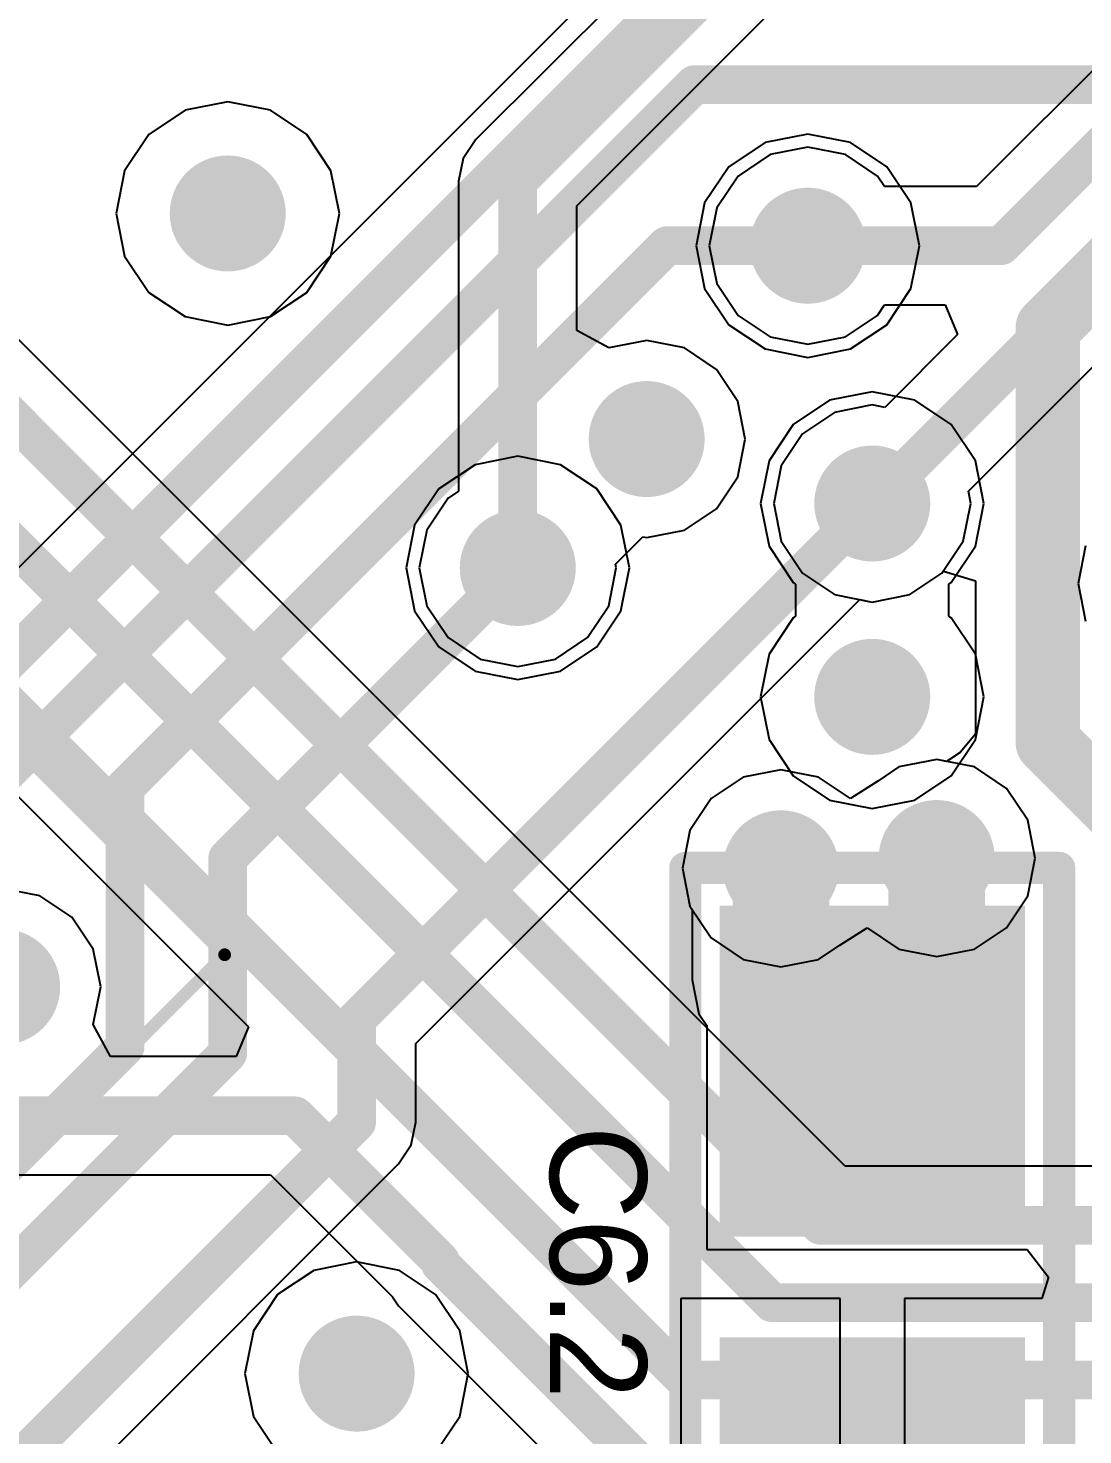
# Model space of a CAD drawing. Header units: millimetres. Extents: x 0.3 to 2.93, y 1.33 to 2.08.
# Drawn here: x 1.269 to 1.4327, y 1.6255 to 1.8438 of the extents above; entities that cross this region are included whole.
import ezdxf

# ---------------------------------------------------------------- set-up
doc = ezdxf.new("R2010")
doc.units = ezdxf.units.MM
doc.header["$MEASUREMENT"] = 0
for name, color, linetype in [('BottomLayer', 5, 'Continuous'), ('Mechanical15', 56, 'Continuous'), ('MidLayer1', 16, 'Continuous'), ('MidLayer2', 76, 'Continuous'), ('MultiLayer', 9, 'Continuous'), ('TopLayer', 1, 'Continuous'), ('TopOverlay', 2, 'Continuous'), ('TopPaste', 8, 'Continuous'), ('TopSolder', 216, 'Continuous'), ('ViaHoleLayer', 16, 'Continuous')]:
    doc.layers.add(name, color=color, linetype=linetype)

# ---------------------------------------------------------------- blocks, each defined once
blk = doc.blocks.new('TSQFP50P900X900X160_48N_103')
at = {"layer": 'Mechanical15', "const_width": 0.00197}
for points in [[(-0.20472, 0.20472), (-0.20472, -0.20472)], [(0.20472, -0.20472), (-0.20472, -0.20472)]]:
    blk.add_lwpolyline(points, dxfattribs=at)
at = {"layer": 'Mechanical15', "const_width": 0.000984}
blk.add_lwpolyline([(-0.20522, -0.20472, 1), (-0.20423, -0.20472, 1)], format="xyb", close=True, dxfattribs=at)
blk.add_lwpolyline([(-0.20522, -0.20472, 1), (-0.20423, -0.20472, 1)], format="xyb", close=True, dxfattribs=at)
blk = doc.blocks.new('1608_0603__139')
at = {"layer": 'TopLayer'}
for points in [[(-0.01181, -0.01969), (-0.01181, 0.01969), (-0.05512, -0.01969), (-0.05512, 0.01969)], [(0.05512, -0.01969), (0.05512, 0.01969), (0.01181, -0.01969), (0.01181, 0.01969)]]:
    blk.add_solid(points, dxfattribs=at)
at = {"layer": 'TopOverlay', "const_width": 0.005}
for points in [[(-0.065, -0.029), (-0.065, 0.029)], [(0.065, 0.029), (-0.065, 0.029)], [(0.065, -0.029), (0.065, 0.029)], [(0.065, -0.029), (-0.065, -0.029)]]:
    blk.add_lwpolyline(points, dxfattribs=at)
at = {"layer": 'TopOverlay', "const_width": 0.0025}
for points in [[(-0.06625, 0.029, 1), (-0.06375, 0.029, 1)], [(-0.06625, 0.029, 1), (-0.06375, 0.029, 1)], [(0.06375, 0.029, 1), (0.06625, 0.029, 1)], [(0.06375, 0.029, 1), (0.06625, 0.029, 1)], [(-0.06625, -0.029, 1), (-0.06375, -0.029, 1)], [(-0.06625, -0.029, 1), (-0.06375, -0.029, 1)], [(0.06375, -0.029, 1), (0.06625, -0.029, 1)], [(0.06375, -0.029, 1), (0.06625, -0.029, 1)]]:
    blk.add_lwpolyline(points, format="xyb", close=True, dxfattribs=at)
at = {"layer": 'TopPaste'}
for points in [[(-0.01381, -0.01768), (-0.01381, 0.01768), (-0.05312, -0.01768), (-0.05312, 0.01768)], [(0.05312, -0.01768), (0.05312, 0.01768), (0.01381, -0.01768), (0.01381, 0.01768)]]:
    blk.add_solid(points, dxfattribs=at)
at = {"layer": 'TopSolder'}
for points in [[(-0.00781, -0.02369), (-0.00781, 0.02369), (-0.05912, -0.02369), (-0.05912, 0.02369)], [(0.05912, -0.02369), (0.05912, 0.02369), (0.00781, -0.02369), (0.00781, 0.02369)]]:
    blk.add_solid(points, dxfattribs=at)

msp = doc.modelspace()

# ---------------------------------------------------------------- linework, layer by layer
at = {"layer": 'BottomLayer'}
for p, q in [((1.38704, 1.87502), (1.33851, 1.82649)), ((1.35418, 1.8162), (1.40649, 1.86851)), ((1.46551, 1.86849), (1.4162, 1.81918)), ((1.41491, 1.77193), (1.4838, 1.84082)), ((1.33851, 1.82649), (1.33652, 1.82351)), ((1.39, 1.82529), (1.38415, 1.82413)), ((1.39585, 1.82413), (1.39, 1.82529)), ((1.33652, 1.82351), (1.33582, 1.82)), ((1.38415, 1.82413), (1.37919, 1.82081)), ((1.40081, 1.82081), (1.39585, 1.82413)), ((1.37919, 1.82081), (1.37587, 1.81585)), ((1.40191, 1.81918), (1.40081, 1.82081)), ((1.33582, 1.82), (1.33582, 1.77191)), ((1.4162, 1.81918), (1.40191, 1.81918)), ((1.35418, 1.79682), (1.35418, 1.8162)), ((1.37587, 1.81585), (1.37471, 1.81)), ((1.3958, 1.66718), (1.25149, 1.81149)), ((1.37471, 1.81), (1.37587, 1.80415)), ((1.37587, 1.80415), (1.37919, 1.79919)), ((1.40081, 1.79919), (1.40191, 1.80082)), ((1.40191, 1.80082), (1.41131, 1.80082)), ((1.41131, 1.80082), (1.41323, 1.7962)), ((1.37919, 1.79919), (1.38415, 1.79587)), ((1.39585, 1.79587), (1.40081, 1.79919)), ((1.35915, 1.79413), (1.35418, 1.79682)), ((1.365, 1.79529), (1.35915, 1.79413)), ((1.37085, 1.79413), (1.365, 1.79529)), ((1.37581, 1.79081), (1.37085, 1.79413)), ((1.38415, 1.79587), (1.39, 1.79471)), ((1.39, 1.79471), (1.39585, 1.79587)), ((1.41323, 1.7962), (1.40193, 1.78491)), ((1.37913, 1.78585), (1.37581, 1.79081)), ((1.38029, 1.78), (1.37913, 1.78585)), ((1.39415, 1.78413), (1.38919, 1.78081)), ((1.4, 1.78529), (1.39415, 1.78413)), ((1.40193, 1.78491), (1.4, 1.78529)), ((1.37913, 1.77415), (1.38029, 1.78)), ((1.38919, 1.78081), (1.38587, 1.77585)), ((1.38587, 1.77585), (1.38471, 1.77)), ((1.37581, 1.76919), (1.37913, 1.77415)), ((1.33419, 1.77081), (1.33087, 1.76585)), ((1.33582, 1.77191), (1.33419, 1.77081)), ((1.41529, 1.77), (1.41491, 1.77193)), ((1.37085, 1.76587), (1.37581, 1.76919)), ((1.38471, 1.77), (1.38587, 1.76415)), ((1.41413, 1.76415), (1.41529, 1.77)), ((1.33087, 1.76585), (1.32971, 1.76)), ((1.365, 1.76471), (1.37085, 1.76587)), ((1.36018, 1.76057), (1.36443, 1.76482)), ((1.36443, 1.76482), (1.365, 1.76471)), ((1.38587, 1.76415), (1.38919, 1.75919)), ((1.41081, 1.75919), (1.41413, 1.76415)), ((1.43311, 1.76345), (1.43195, 1.7576)), ((1.32971, 1.76), (1.33087, 1.75415)), ((1.35913, 1.75415), (1.36029, 1.76)), ((1.36029, 1.76), (1.36018, 1.76057)), ((1.38919, 1.75919), (1.39415, 1.75587)), ((1.40585, 1.75587), (1.41081, 1.75919)), ((1.43195, 1.7576), (1.43311, 1.75175)), ((1.39415, 1.75587), (1.4, 1.75471)), ((1.4, 1.75471), (1.40585, 1.75587)), ((1.33087, 1.75415), (1.33419, 1.74919)), ((1.35581, 1.74919), (1.35913, 1.75415)), ((1.33419, 1.74919), (1.33915, 1.74587)), ((1.35085, 1.74587), (1.35581, 1.74919)), ((1.33915, 1.74587), (1.345, 1.74471)), ((1.345, 1.74471), (1.35085, 1.74587)), ((1.25483, 1.73719), (1.30323, 1.6888)), ((1.38583, 1.72869), (1.37998, 1.72753)), ((1.39168, 1.72753), (1.38583, 1.72869)), ((1.40415, 1.72913), (1.40085, 1.72693)), ((1.41, 1.73029), (1.40415, 1.72913)), ((1.41585, 1.72913), (1.41, 1.73029)), ((1.42081, 1.72581), (1.41585, 1.72913)), ((1.37998, 1.72753), (1.37502, 1.72422)), ((1.39665, 1.72422), (1.39168, 1.72753)), ((1.40085, 1.72693), (1.39665, 1.72422)), ((1.42413, 1.72085), (1.42081, 1.72581)), ((1.37502, 1.72422), (1.3717, 1.71925)), ((1.42529, 1.715), (1.42413, 1.72085)), ((1.3717, 1.71925), (1.37054, 1.7134)), ((1.37054, 1.7134), (1.3717, 1.70755)), ((1.42413, 1.70915), (1.42529, 1.715)), ((1.27085, 1.70913), (1.265, 1.71029)), ((1.27581, 1.70581), (1.27085, 1.70913)), ((1.42081, 1.70419), (1.42413, 1.70915)), ((1.3717, 1.70755), (1.37502, 1.70259)), ((1.27913, 1.70085), (1.27581, 1.70581)), ((1.37502, 1.70259), (1.37998, 1.69927)), ((1.39498, 1.70148), (1.39919, 1.70419)), ((1.39919, 1.70419), (1.40415, 1.70087)), ((1.41585, 1.70087), (1.42081, 1.70419)), ((1.28029, 1.695), (1.27913, 1.70085)), ((1.39168, 1.69927), (1.39498, 1.70148)), ((1.40415, 1.70087), (1.41, 1.69971)), ((1.41, 1.69971), (1.41585, 1.70087)), ((1.37998, 1.69927), (1.38583, 1.69811)), ((1.38583, 1.69811), (1.39168, 1.69927)), ((1.27913, 1.68915), (1.28029, 1.695)), ((1.28182, 1.68418), (1.27913, 1.68915)), ((1.30323, 1.6888), (1.30131, 1.68418)), ((1.30131, 1.68418), (1.28182, 1.68418)), ((1.25691, 1.66582), (1.30665, 1.66582)), ((1.30665, 1.66582), (1.32559, 1.64689)), ((1.46068, 1.66718), (1.3958, 1.66718)), ((1.32559, 1.64689), (1.32651, 1.64551)), ((1.32651, 1.64551), (1.34823, 1.6238))]:
    msp.add_line(p, q, dxfattribs=at)
at = {"layer": 'BottomLayer', "const_width": 0.006}
for points in [[(1.345, 1.82), (1.4, 1.875)], [(1.42, 1.81), (1.472, 1.862)], [(1.4, 1.77), (1.48, 1.85)], [(1.345, 1.76), (1.345, 1.82)], [(1.39, 1.81), (1.42, 1.81)], [(1.245, 1.805), (1.392, 1.658)], [(1.24546, 1.785), (1.38446, 1.646)], [(1.24, 1.765), (1.371, 1.634)], [(1.245, 1.675), (1.31046, 1.675)], [(1.31046, 1.675), (1.333, 1.65246)], [(1.392, 1.658), (1.703, 1.658)], [(1.333, 1.652), (1.333, 1.65246)], [(1.333, 1.652), (1.363, 1.622)], [(1.38446, 1.646), (1.70797, 1.646)], [(1.371, 1.634), (1.71294, 1.634)]]:
    msp.add_lwpolyline(points, dxfattribs=at)
at = {"layer": 'BottomLayer'}
for points, const_width in [([(1.2955, 1.815, 1), (1.3045, 1.815, 1)], 0.009), ([(1.3435, 1.82, 1), (1.3465, 1.82, 1)], 0.003), ([(1.3435, 1.82, 1), (1.3465, 1.82, 1)], 0.003), ([(1.3855, 1.81, 1), (1.3945, 1.81, 1)], 0.009), ([(1.3885, 1.81, 1), (1.3915, 1.81, 1)], 0.003), ([(1.4185, 1.81, 1), (1.4215, 1.81, 1)], 0.003), ([(1.4185, 1.81, 1), (1.4215, 1.81, 1)], 0.003), ([(1.3605, 1.78, 1), (1.3695, 1.78, 1)], 0.009), ([(1.3955, 1.77, 1), (1.4045, 1.77, 1)], 0.009), ([(1.3985, 1.77, 1), (1.4015, 1.77, 1)], 0.003), ([(1.3405, 1.76, 1), (1.3495, 1.76, 1)], 0.009), ([(1.3435, 1.76, 1), (1.3465, 1.76, 1)], 0.003), ([(1.3955, 1.74, 1), (1.4045, 1.74, 1)], 0.009), ([(1.38133, 1.7134, 1), (1.39033, 1.7134, 1)], 0.009), ([(1.4055, 1.715, 1), (1.4145, 1.715, 1)], 0.009), ([(1.2605, 1.695, 1), (1.2695, 1.695, 1)], 0.009), ([(1.30896, 1.675, 1), (1.31196, 1.675, 1)], 0.003), ([(1.30896, 1.675, 1), (1.31196, 1.675, 1)], 0.003), ([(1.3905, 1.658, 1), (1.3935, 1.658, 1)], 0.003), ([(1.3905, 1.658, 1), (1.3935, 1.658, 1)], 0.003), ([(1.3315, 1.65246, 1), (1.3345, 1.65246, 1)], 0.003), ([(1.3315, 1.65246, 1), (1.3345, 1.65246, 1)], 0.003), ([(1.3315, 1.652, 1), (1.3345, 1.652, 1)], 0.003), ([(1.3315, 1.652, 1), (1.3345, 1.652, 1)], 0.003), ([(1.38296, 1.646, 1), (1.38596, 1.646, 1)], 0.003), ([(1.38296, 1.646, 1), (1.38596, 1.646, 1)], 0.003), ([(1.3155, 1.635, 1), (1.3245, 1.635, 1)], 0.009), ([(1.3695, 1.634, 1), (1.3725, 1.634, 1)], 0.003), ([(1.3695, 1.634, 1), (1.3725, 1.634, 1)], 0.003)]:
    msp.add_lwpolyline(points, format="xyb", close=True, dxfattribs=dict(at, const_width=const_width))
at = {"layer": 'MidLayer1'}
for p, q in [((1.3, 1.83233), (1.29337, 1.83101)), ((1.30663, 1.83101), (1.3, 1.83233)), ((1.29337, 1.83101), (1.28774, 1.82726)), ((1.31226, 1.82726), (1.30663, 1.83101)), ((1.28774, 1.82726), (1.28399, 1.82163)), ((1.31601, 1.82163), (1.31226, 1.82726)), ((1.39, 1.82733), (1.38337, 1.82601)), ((1.39663, 1.82601), (1.39, 1.82733)), ((1.38337, 1.82601), (1.37774, 1.82226)), ((1.40226, 1.82226), (1.39663, 1.82601)), ((1.28399, 1.82163), (1.28267, 1.815)), ((1.31733, 1.815), (1.31601, 1.82163)), ((1.37774, 1.82226), (1.37399, 1.81663)), ((1.40601, 1.81663), (1.40226, 1.82226)), ((1.37399, 1.81663), (1.37267, 1.81)), ((1.40733, 1.81), (1.40601, 1.81663)), ((1.28267, 1.815), (1.28399, 1.80837)), ((1.31601, 1.80837), (1.31733, 1.815)), ((1.37267, 1.81), (1.37399, 1.80337)), ((1.40601, 1.80337), (1.40733, 1.81)), ((1.28399, 1.80837), (1.28774, 1.80274)), ((1.31226, 1.80274), (1.31601, 1.80837)), ((1.37399, 1.80337), (1.37774, 1.79774)), ((1.40226, 1.79774), (1.40601, 1.80337)), ((1.28774, 1.80274), (1.29337, 1.79899)), ((1.30663, 1.79899), (1.31226, 1.80274)), ((1.29337, 1.79899), (1.3, 1.79767)), ((1.3, 1.79767), (1.30663, 1.79899)), ((1.37774, 1.79774), (1.38337, 1.79399)), ((1.39663, 1.79399), (1.40226, 1.79774)), ((1.38337, 1.79399), (1.39, 1.79267)), ((1.39, 1.79267), (1.39663, 1.79399)), ((1.39337, 1.78601), (1.38774, 1.78226)), ((1.4, 1.78733), (1.39337, 1.78601)), ((1.40663, 1.78601), (1.4, 1.78733)), ((1.41226, 1.78226), (1.40663, 1.78601)), ((1.38774, 1.78226), (1.38399, 1.77663)), ((1.41601, 1.77663), (1.41226, 1.78226)), ((1.345, 1.77733), (1.33837, 1.77601)), ((1.35163, 1.77601), (1.345, 1.77733)), ((1.38399, 1.77663), (1.38267, 1.77)), ((1.41733, 1.77), (1.41601, 1.77663)), ((1.33837, 1.77601), (1.33274, 1.77226)), ((1.35726, 1.77226), (1.35163, 1.77601)), ((1.33274, 1.77226), (1.32899, 1.76663)), ((1.36101, 1.76663), (1.35726, 1.77226)), ((1.38267, 1.77), (1.38399, 1.76337)), ((1.41601, 1.76337), (1.41733, 1.77)), ((1.32899, 1.76663), (1.32767, 1.76)), ((1.36233, 1.76), (1.36101, 1.76663)), ((1.38399, 1.76337), (1.38774, 1.75774)), ((1.41226, 1.75774), (1.41601, 1.76337)), ((1.32767, 1.76), (1.32899, 1.75337)), ((1.36101, 1.75337), (1.36233, 1.76)), ((1.38774, 1.75774), (1.38811, 1.7575)), ((1.38811, 1.7575), (1.38811, 1.7525)), ((1.41189, 1.7575), (1.41226, 1.75774)), ((1.41189, 1.7525), (1.41189, 1.7575)), ((1.32899, 1.75337), (1.33274, 1.74774)), ((1.35726, 1.74774), (1.36101, 1.75337)), ((1.38774, 1.75226), (1.38399, 1.74663)), ((1.38811, 1.7525), (1.38774, 1.75226)), ((1.41226, 1.75226), (1.41189, 1.7525)), ((1.41601, 1.74663), (1.41226, 1.75226)), ((1.33274, 1.74774), (1.33837, 1.74399)), ((1.35163, 1.74399), (1.35726, 1.74774)), ((1.38399, 1.74663), (1.38267, 1.74)), ((1.41733, 1.74), (1.41601, 1.74663)), ((1.33837, 1.74399), (1.345, 1.74267)), ((1.345, 1.74267), (1.35163, 1.74399)), ((1.38267, 1.74), (1.38399, 1.73337)), ((1.41601, 1.73337), (1.41733, 1.74)), ((1.38399, 1.73337), (1.38774, 1.72774)), ((1.41226, 1.72774), (1.41601, 1.73337)), ((1.38774, 1.72774), (1.39337, 1.72399)), ((1.40663, 1.72399), (1.41226, 1.72774)), ((1.39337, 1.72399), (1.4, 1.72267)), ((1.4, 1.72267), (1.40663, 1.72399)), ((1.32, 1.65233), (1.31337, 1.65101)), ((1.32663, 1.65101), (1.32, 1.65233)), ((1.31337, 1.65101), (1.30774, 1.64726)), ((1.33226, 1.64726), (1.32663, 1.65101)), ((1.30774, 1.64726), (1.30399, 1.64163)), ((1.33601, 1.64163), (1.33226, 1.64726)), ((1.30399, 1.64163), (1.30267, 1.635)), ((1.33733, 1.635), (1.33601, 1.64163)), ((1.30267, 1.635), (1.30399, 1.62837)), ((1.33601, 1.62837), (1.33733, 1.635)), ((1.30399, 1.62837), (1.30774, 1.62274)), ((1.33226, 1.62274), (1.33601, 1.62837))]:
    msp.add_line(p, q, dxfattribs=at)
at = {"layer": 'MidLayer1', "const_width": 0.009}
for points in [[(1.2955, 1.815, 1), (1.3045, 1.815, 1)], [(1.3855, 1.81, 1), (1.3945, 1.81, 1)], [(1.3605, 1.78, 1), (1.3695, 1.78, 1)], [(1.3955, 1.77, 1), (1.4045, 1.77, 1)], [(1.3405, 1.76, 1), (1.3495, 1.76, 1)], [(1.3955, 1.74, 1), (1.4045, 1.74, 1)], [(1.38133, 1.7134, 1), (1.39033, 1.7134, 1)], [(1.4055, 1.715, 1), (1.4145, 1.715, 1)], [(1.2605, 1.695, 1), (1.2695, 1.695, 1)], [(1.3155, 1.635, 1), (1.3245, 1.635, 1)]]:
    msp.add_lwpolyline(points, format="xyb", close=True, dxfattribs=at)
at = {"layer": 'MidLayer2'}
for p, q in [((1.3, 1.83233), (1.29337, 1.83101)), ((1.30663, 1.83101), (1.3, 1.83233)), ((1.29337, 1.83101), (1.28774, 1.82726)), ((1.31226, 1.82726), (1.30663, 1.83101)), ((1.28774, 1.82726), (1.28399, 1.82163)), ((1.31601, 1.82163), (1.31226, 1.82726)), ((1.39, 1.82733), (1.38337, 1.82601)), ((1.39663, 1.82601), (1.39, 1.82733)), ((1.38337, 1.82601), (1.37774, 1.82226)), ((1.40226, 1.82226), (1.39663, 1.82601)), ((1.28399, 1.82163), (1.28267, 1.815)), ((1.31733, 1.815), (1.31601, 1.82163)), ((1.37774, 1.82226), (1.37399, 1.81663)), ((1.40601, 1.81663), (1.40226, 1.82226)), ((1.37399, 1.81663), (1.37267, 1.81)), ((1.40733, 1.81), (1.40601, 1.81663)), ((1.28267, 1.815), (1.28399, 1.80837)), ((1.31601, 1.80837), (1.31733, 1.815)), ((1.37267, 1.81), (1.37399, 1.80337)), ((1.40601, 1.80337), (1.40733, 1.81)), ((1.28399, 1.80837), (1.28774, 1.80274)), ((1.31226, 1.80274), (1.31601, 1.80837)), ((1.37399, 1.80337), (1.37774, 1.79774)), ((1.40226, 1.79774), (1.40601, 1.80337)), ((1.28774, 1.80274), (1.29337, 1.79899)), ((1.30663, 1.79899), (1.31226, 1.80274)), ((1.29337, 1.79899), (1.3, 1.79767)), ((1.3, 1.79767), (1.30663, 1.79899)), ((1.37774, 1.79774), (1.38337, 1.79399)), ((1.39663, 1.79399), (1.40226, 1.79774)), ((1.38337, 1.79399), (1.39, 1.79267)), ((1.39, 1.79267), (1.39663, 1.79399)), ((1.39337, 1.78601), (1.38774, 1.78226)), ((1.4, 1.78733), (1.39337, 1.78601)), ((1.40663, 1.78601), (1.4, 1.78733)), ((1.41226, 1.78226), (1.40663, 1.78601)), ((1.38774, 1.78226), (1.38399, 1.77663)), ((1.41601, 1.77663), (1.41226, 1.78226)), ((1.345, 1.77733), (1.33837, 1.77601)), ((1.35163, 1.77601), (1.345, 1.77733)), ((1.38399, 1.77663), (1.38267, 1.77)), ((1.41733, 1.77), (1.41601, 1.77663)), ((1.33837, 1.77601), (1.33274, 1.77226)), ((1.35726, 1.77226), (1.35163, 1.77601)), ((1.33274, 1.77226), (1.32899, 1.76663)), ((1.36101, 1.76663), (1.35726, 1.77226)), ((1.38267, 1.77), (1.38399, 1.76337)), ((1.41601, 1.76337), (1.41733, 1.77)), ((1.32899, 1.76663), (1.32767, 1.76)), ((1.36233, 1.76), (1.36101, 1.76663)), ((1.38399, 1.76337), (1.38774, 1.75774)), ((1.41226, 1.75774), (1.41601, 1.76337)), ((1.32767, 1.76), (1.32899, 1.75337)), ((1.36101, 1.75337), (1.36233, 1.76)), ((1.38774, 1.75774), (1.38811, 1.7575)), ((1.38811, 1.7575), (1.38811, 1.7525)), ((1.41189, 1.7575), (1.41226, 1.75774)), ((1.41189, 1.7525), (1.41189, 1.7575)), ((1.32899, 1.75337), (1.33274, 1.74774)), ((1.35726, 1.74774), (1.36101, 1.75337)), ((1.38774, 1.75226), (1.38399, 1.74663)), ((1.38811, 1.7525), (1.38774, 1.75226)), ((1.41226, 1.75226), (1.41189, 1.7525)), ((1.41601, 1.74663), (1.41226, 1.75226)), ((1.33274, 1.74774), (1.33837, 1.74399)), ((1.35163, 1.74399), (1.35726, 1.74774)), ((1.38399, 1.74663), (1.38267, 1.74)), ((1.41733, 1.74), (1.41601, 1.74663)), ((1.33837, 1.74399), (1.345, 1.74267)), ((1.345, 1.74267), (1.35163, 1.74399)), ((1.38267, 1.74), (1.38399, 1.73337)), ((1.41601, 1.73337), (1.41733, 1.74)), ((1.38399, 1.73337), (1.38774, 1.72774)), ((1.41226, 1.72774), (1.41601, 1.73337)), ((1.38774, 1.72774), (1.39337, 1.72399)), ((1.40663, 1.72399), (1.41226, 1.72774)), ((1.39337, 1.72399), (1.4, 1.72267)), ((1.4, 1.72267), (1.40663, 1.72399)), ((1.32, 1.65233), (1.31337, 1.65101)), ((1.32663, 1.65101), (1.32, 1.65233)), ((1.31337, 1.65101), (1.30774, 1.64726)), ((1.33226, 1.64726), (1.32663, 1.65101)), ((1.30774, 1.64726), (1.30399, 1.64163)), ((1.33601, 1.64163), (1.33226, 1.64726)), ((1.30399, 1.64163), (1.30267, 1.635)), ((1.33733, 1.635), (1.33601, 1.64163)), ((1.30267, 1.635), (1.30399, 1.62837)), ((1.33601, 1.62837), (1.33733, 1.635)), ((1.30399, 1.62837), (1.30774, 1.62274)), ((1.33226, 1.62274), (1.33601, 1.62837))]:
    msp.add_line(p, q, dxfattribs=at)
at = {"layer": 'MidLayer2', "const_width": 0.009}
for points in [[(1.2955, 1.815, 1), (1.3045, 1.815, 1)], [(1.3855, 1.81, 1), (1.3945, 1.81, 1)], [(1.3605, 1.78, 1), (1.3695, 1.78, 1)], [(1.3955, 1.77, 1), (1.4045, 1.77, 1)], [(1.3405, 1.76, 1), (1.3495, 1.76, 1)], [(1.3955, 1.74, 1), (1.4045, 1.74, 1)], [(1.38133, 1.7134, 1), (1.39033, 1.7134, 1)], [(1.4055, 1.715, 1), (1.4145, 1.715, 1)], [(1.2605, 1.695, 1), (1.2695, 1.695, 1)], [(1.3155, 1.635, 1), (1.3245, 1.635, 1)]]:
    msp.add_lwpolyline(points, format="xyb", close=True, dxfattribs=at)
at = {"layer": 'MultiLayer', "const_width": 0.009}
for points in [[(1.2955, 1.815, 1), (1.3045, 1.815, 1)], [(1.3855, 1.81, 1), (1.3945, 1.81, 1)], [(1.3605, 1.78, 1), (1.3695, 1.78, 1)], [(1.3955, 1.77, 1), (1.4045, 1.77, 1)], [(1.3405, 1.76, 1), (1.3495, 1.76, 1)], [(1.3955, 1.74, 1), (1.4045, 1.74, 1)], [(1.38133, 1.7134, 1), (1.39033, 1.7134, 1)], [(1.4055, 1.715, 1), (1.4145, 1.715, 1)], [(1.2605, 1.695, 1), (1.2695, 1.695, 1)], [(1.3155, 1.635, 1), (1.3245, 1.635, 1)]]:
    msp.add_lwpolyline(points, format="xyb", close=True, dxfattribs=at)
at = {"layer": 'TopLayer'}
for p, q in [((1.36097, 1.85349), (1.25403, 1.74655)), ((1.40585, 1.75587), (1.41081, 1.75919)), ((1.41081, 1.75919), (1.41103, 1.75951)), ((1.41103, 1.75951), (1.41603, 1.75799)), ((1.41603, 1.75799), (1.41603, 1.73419)), ((1.32918, 1.6862), (1.39807, 1.75509)), ((1.39807, 1.75509), (1.4, 1.75471)), ((1.4, 1.75471), (1.40585, 1.75587)), ((1.41603, 1.73419), (1.41364, 1.73139)), ((1.41364, 1.73139), (1.41152, 1.72999)), ((1.38583, 1.72869), (1.37998, 1.72753)), ((1.39168, 1.72753), (1.38583, 1.72869)), ((1.40415, 1.72913), (1.40085, 1.72693)), ((1.41, 1.73029), (1.40415, 1.72913)), ((1.41152, 1.72999), (1.41, 1.73029)), ((1.37998, 1.72753), (1.37502, 1.72422)), ((1.39665, 1.72422), (1.39168, 1.72753)), ((1.40085, 1.72693), (1.39665, 1.72422)), ((1.37502, 1.72422), (1.3717, 1.71925)), ((1.3717, 1.71925), (1.37054, 1.7134)), ((1.37054, 1.7134), (1.3717, 1.70755)), ((1.3717, 1.70755), (1.37207, 1.707)), ((1.37207, 1.707), (1.37207, 1.6961)), ((1.37207, 1.6961), (1.37311, 1.69083)), ((1.37311, 1.69083), (1.37431, 1.68903)), ((1.37431, 1.68903), (1.37431, 1.65428)), ((1.32918, 1.67401), (1.32918, 1.6862)), ((1.32848, 1.6705), (1.32918, 1.67401)), ((1.32649, 1.66753), (1.32848, 1.6705)), ((1.25991, 1.60095), (1.32649, 1.66753)), ((1.37431, 1.65428), (1.42404, 1.65428)), ((1.42404, 1.65428), (1.42733, 1.64996)), ((1.42733, 1.64996), (1.42629, 1.64665)), ((1.395, 1.64665), (1.37031, 1.64665)), ((1.37031, 1.64665), (1.37031, 1.62)), ((1.395, 1.62), (1.395, 1.64665)), ((1.42629, 1.64665), (1.405, 1.64665)), ((1.405, 1.64665), (1.405, 1.615))]:
    msp.add_line(p, q, dxfattribs=at)
for points, const_width in [([(1.22546, 1.705), (1.36746, 1.847)], 0.006), ([(1.23043, 1.693), (1.37243, 1.835)], 0.006), ([(1.37243, 1.835), (1.58, 1.835)], 0.006), ([(1.42724, 1.79724), (1.45, 1.82)], 0.01), ([(1.28407, 1.72593), (1.36813, 1.81)], 0.006), ([(1.36813, 1.81), (1.39, 1.81)], 0.006), ([(1.42724, 1.73295), (1.42724, 1.79724)], 0.01), ([(1.32, 1.69), (1.4, 1.77)], 0.006), ([(1.3, 1.715), (1.345, 1.76)], 0.006), ([(1.42724, 1.73295), (1.44, 1.7202)], 0.01), ([(1.28407, 1.68573), (1.28407, 1.72593)], 0.006), ([(1.41, 1.69193), (1.41, 1.715)], 0.015), ([(1.38583, 1.6961), (1.38583, 1.7134)], 0.015), ([(1.3, 1.6847), (1.3, 1.715)], 0.006), ([(1.38583, 1.6961), (1.4, 1.68193)], 0.015), ([(1.4, 1.68193), (1.41, 1.69193)], 0.015), ([(1.32, 1.67401), (1.32, 1.69)], 0.006), ([(1.2203, 1.605), (1.3, 1.6847)], 0.006), ([(1.23509, 1.63676), (1.28407, 1.68573)], 0.006), ([(1.245, 1.59901), (1.32, 1.67401)], 0.006)]:
    msp.add_lwpolyline(points, dxfattribs=dict(at, const_width=const_width))
for points, const_width in [([(1.37093, 1.835, 1), (1.37393, 1.835, 1)], 0.003), ([(1.37093, 1.835, 1), (1.37393, 1.835, 1)], 0.003), ([(1.2955, 1.815, 1), (1.3045, 1.815, 1)], 0.009), ([(1.3855, 1.81, 1), (1.3945, 1.81, 1)], 0.009), ([(1.36663, 1.81, 1), (1.36963, 1.81, 1)], 0.003), ([(1.36663, 1.81, 1), (1.36963, 1.81, 1)], 0.003), ([(1.3885, 1.81, 1), (1.3915, 1.81, 1)], 0.003), ([(1.42474, 1.79724, 1), (1.42974, 1.79724, 1)], 0.005), ([(1.42474, 1.79724, 1), (1.42974, 1.79724, 1)], 0.005), ([(1.3605, 1.78, 1), (1.3695, 1.78, 1)], 0.009), ([(1.3955, 1.77, 1), (1.4045, 1.77, 1)], 0.009), ([(1.3985, 1.77, 1), (1.4015, 1.77, 1)], 0.003), ([(1.3405, 1.76, 1), (1.3495, 1.76, 1)], 0.009), ([(1.3435, 1.76, 1), (1.3465, 1.76, 1)], 0.003), ([(1.3955, 1.74, 1), (1.4045, 1.74, 1)], 0.009), ([(1.42474, 1.73295, 1), (1.42974, 1.73295, 1)], 0.005), ([(1.42474, 1.73295, 1), (1.42974, 1.73295, 1)], 0.005), ([(1.28256, 1.72593, 1), (1.28557, 1.72593, 1)], 0.003), ([(1.28256, 1.72593, 1), (1.28557, 1.72593, 1)], 0.003), ([(1.38133, 1.7134, 1), (1.39033, 1.7134, 1)], 0.009), ([(1.4055, 1.715, 1), (1.4145, 1.715, 1)], 0.009), ([(1.40625, 1.715, 1), (1.41375, 1.715, 1)], 0.0075), ([(1.38208, 1.7134, 1), (1.38958, 1.7134, 1)], 0.0075), ([(1.2985, 1.715, 1), (1.3015, 1.715, 1)], 0.003), ([(1.2985, 1.715, 1), (1.3015, 1.715, 1)], 0.003), ([(1.2605, 1.695, 1), (1.2695, 1.695, 1)], 0.009), ([(1.38208, 1.6961, 1), (1.38958, 1.6961, 1)], 0.0075), ([(1.38208, 1.6961, 1), (1.38958, 1.6961, 1)], 0.0075), ([(1.40625, 1.69193, 1), (1.41375, 1.69193, 1)], 0.0075), ([(1.40625, 1.69193, 1), (1.41375, 1.69193, 1)], 0.0075), ([(1.3185, 1.69, 1), (1.3215, 1.69, 1)], 0.003), ([(1.3185, 1.69, 1), (1.3215, 1.69, 1)], 0.003), ([(1.39625, 1.68193, 1), (1.40375, 1.68193, 1)], 0.0075), ([(1.39625, 1.68193, 1), (1.40375, 1.68193, 1)], 0.0075), ([(1.28256, 1.68573, 1), (1.28557, 1.68573, 1)], 0.003), ([(1.28256, 1.68573, 1), (1.28557, 1.68573, 1)], 0.003), ([(1.2985, 1.6847, 1), (1.3015, 1.6847, 1)], 0.003), ([(1.2985, 1.6847, 1), (1.3015, 1.6847, 1)], 0.003), ([(1.3185, 1.67401, 1), (1.3215, 1.67401, 1)], 0.003), ([(1.3185, 1.67401, 1), (1.3215, 1.67401, 1)], 0.003), ([(1.3155, 1.635, 1), (1.3245, 1.635, 1)], 0.009)]:
    msp.add_lwpolyline(points, format="xyb", close=True, dxfattribs=dict(at, const_width=const_width))
at = {"layer": 'ViaHoleLayer', "const_width": 0.004}
for points in [[(1.298, 1.815, 1), (1.302, 1.815, 1)], [(1.388, 1.81, 1), (1.392, 1.81, 1)], [(1.363, 1.78, 1), (1.367, 1.78, 1)], [(1.398, 1.77, 1), (1.402, 1.77, 1)], [(1.343, 1.76, 1), (1.347, 1.76, 1)], [(1.398, 1.74, 1), (1.402, 1.74, 1)], [(1.408, 1.715, 1), (1.412, 1.715, 1)], [(1.38383, 1.7134, 1), (1.38783, 1.7134, 1)], [(1.318, 1.635, 1), (1.322, 1.635, 1)]]:
    msp.add_lwpolyline(points, format="xyb", close=True, dxfattribs=at)

# ---------------------------------------------------------------- block references
for name, p, rotation in [('TSQFP50P900X900X160_48N_103', (1.01, 1.7), 135), ('1608_0603__139', (1.4, 1.64846), 270)]:
    msp.add_blockref(name, p, dxfattribs=dict(rotation=rotation))

# ---------------------------------------------------------------- texts
at = {"layer": 'TopOverlay'}
msp.add_text('C6.2', height=0.015, rotation=270, dxfattribs=at).set_placement((1.35, 1.67346))

doc.saveas('drawing.dxf')
